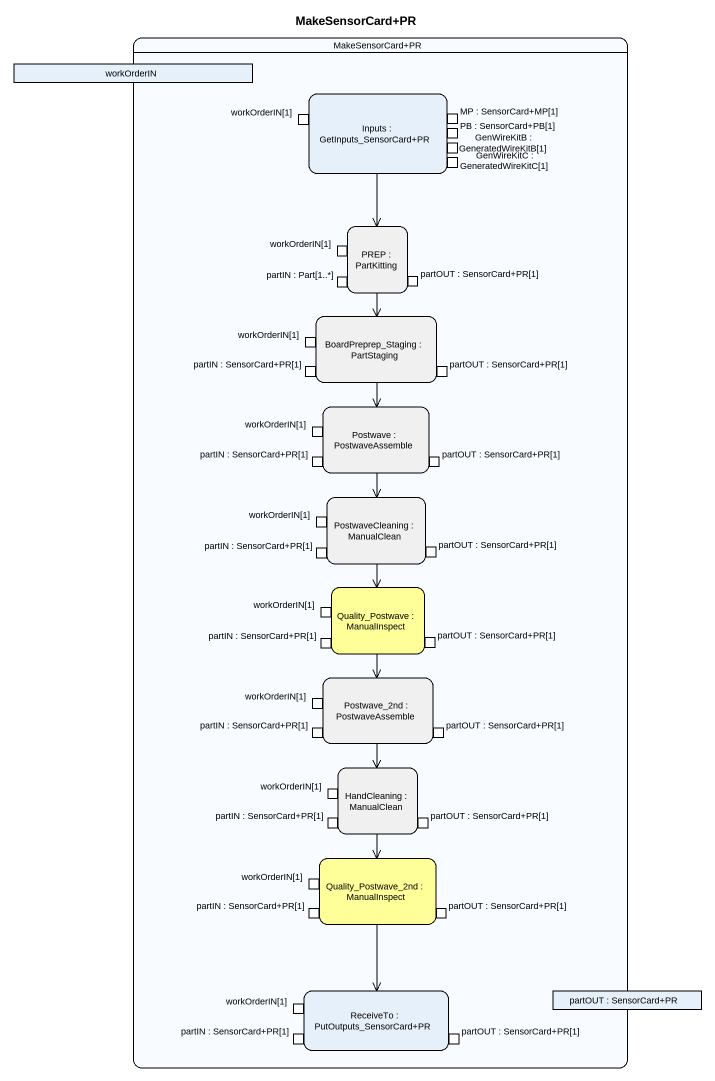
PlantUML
@startuml
title MakeSensorCard+PR
hide empty description
state "MakeSensorCard+PR" as MakeSensorCard_PR {
  state workOrderIN <<object>>
  state "Inputs : GetInputs_SensorCard+PR" as Inputs {
    state "workOrderIN[1]" as workOrderIN_1 <<inputPin>>
    state "PB : SensorCard+PB[1]" as PB_SensorCard_PB_1 <<outputPin>>
    state "MP : SensorCard+MP[1]" as MP_SensorCard_MP_1 <<outputPin>>
    state "GenWireKitC : GeneratedWireKitC[1]" as GenWireKitC <<outputPin>>
    state "GenWireKitB : GeneratedWireKitB[1]" as GenWireKitB <<outputPin>>
  }
  state "PREP : PartKitting" as PREP #F0F0F0 {
    state "workOrderIN[1]" as workOrderIN_1_2 <<inputPin>>
    state "partIN : Part[1..*]" as partIN_Part_1 <<inputPin>>
    state "partOUT : SensorCard+PR[1]" as partOUT_SensorCard_PR_1 <<outputPin>>
  }
  state "BoardPreprep_Staging : PartStaging" as BoardPreprep_Staging #F0F0F0 {
    state "workOrderIN[1]" as workOrderIN_1_3 <<inputPin>>
    state "partIN : SensorCard+PR[1]" as partIN_SensorCard_PR_1 <<inputPin>>
    state "partOUT : SensorCard+PR[1]" as partOUT_SensorCard_PR_1_2 <<outputPin>>
  }
  state "Postwave : PostwaveAssemble" as Postwave #F0F0F0 {
    state "workOrderIN[1]" as workOrderIN_1_4 <<inputPin>>
    state "partIN : SensorCard+PR[1]" as partIN_SensorCard_PR_1_2 <<inputPin>>
    state "partOUT : SensorCard+PR[1]" as partOUT_SensorCard_PR_1_3 <<outputPin>>
  }
  state "PostwaveCleaning : ManualClean" as PostwaveCleaning #F0F0F0 {
    state "workOrderIN[1]" as workOrderIN_1_5 <<inputPin>>
    state "partIN : SensorCard+PR[1]" as partIN_SensorCard_PR_1_3 <<inputPin>>
    state "partOUT : SensorCard+PR[1]" as partOUT_SensorCard_PR_1_4 <<outputPin>>
  }
  state "Quality_Postwave : ManualInspect" as Quality_Postwave #FFFF99 {
    state "workOrderIN[1]" as workOrderIN_1_6 <<inputPin>>
    state "partIN : SensorCard+PR[1]" as partIN_SensorCard_PR_1_4 <<inputPin>>
    state "partOUT : SensorCard+PR[1]" as partOUT_SensorCard_PR_1_5 <<outputPin>>
  }
  state "Postwave_2nd : PostwaveAssemble" as Postwave_2nd #F0F0F0 {
    state "workOrderIN[1]" as workOrderIN_1_7 <<inputPin>>
    state "partIN : SensorCard+PR[1]" as partIN_SensorCard_PR_1_5 <<inputPin>>
    state "partOUT : SensorCard+PR[1]" as partOUT_SensorCard_PR_1_6 <<outputPin>>
  }
  state "HandCleaning : ManualClean" as HandCleaning #F0F0F0 {
    state "workOrderIN[1]" as workOrderIN_1_8 <<inputPin>>
    state "partIN : SensorCard+PR[1]" as partIN_SensorCard_PR_1_6 <<inputPin>>
    state "partOUT : SensorCard+PR[1]" as partOUT_SensorCard_PR_1_7 <<outputPin>>
  }
  state "Quality_Postwave_2nd : ManualInspect" as Quality_Postwave_2nd #FFFF99 {
    state "workOrderIN[1]" as workOrderIN_1_9 <<inputPin>>
    state "partIN : SensorCard+PR[1]" as partIN_SensorCard_PR_1_7 <<inputPin>>
    state "partOUT : SensorCard+PR[1]" as partOUT_SensorCard_PR_1_8 <<outputPin>>
  }
  state "ReceiveTo : PutOutputs_SensorCard+PR" as ReceiveTo {
    state "workOrderIN[1]" as workOrderIN_1_10 <<inputPin>>
    state "partIN : SensorCard+PR[1]" as partIN_SensorCard_PR_1_8 <<inputPin>>
    state "partOUT : SensorCard+PR[1]" as partOUT_SensorCard_PR_1_9 <<outputPin>>
  }
  state "partOUT : SensorCard+PR" as partOUT <<object>>
}
Inputs --> PREP
PREP --> BoardPreprep_Staging
BoardPreprep_Staging --> Postwave
Postwave --> PostwaveCleaning
PostwaveCleaning --> Quality_Postwave
Quality_Postwave --> Postwave_2nd
Postwave_2nd --> HandCleaning
HandCleaning --> Quality_Postwave_2nd
Quality_Postwave_2nd --> ReceiveTo
@enduml
